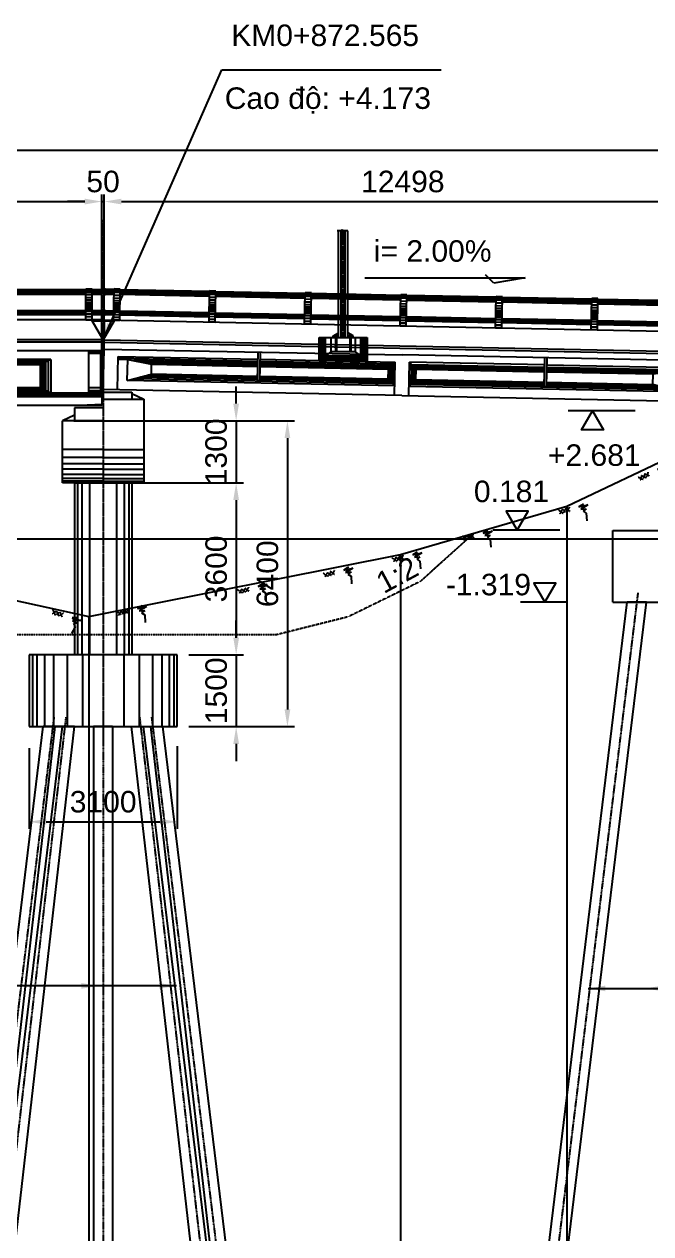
# Model space of a CAD drawing. Header units: millimetres. Extents: x 226202 to 432323, y 191488 to 280899.
# Drawn here: x 316564 to 329680, y 250844 to 276159 of the extents above; entities that cross this region are included whole.
import ezdxf
from ezdxf.enums import TextEntityAlignment as Align

# ---------------------------------------------------------------- set-up
doc = ezdxf.new("R2010")
doc.units = ezdxf.units.MM
doc.header["$LTSCALE"] = 10
doc.header["$MEASUREMENT"] = 0
for name, pattern in [('CENTER', [2, 1.25, -0.25, 0.25, -0.25]), ('DASHED', [0.75, 0.5, -0.25]), ('DASHED2', [0.375, 0.25, -0.125]), ('HIDDEN', [0.375, 0.25, -0.125])]:
    doc.linetypes.add(name, pattern=pattern)
for name, color, linetype in [('Bridge', 3, 'Continuous'), ('c', 7, 'Continuous'), ('CENTER', 8, 'CENTER'), ('DD', 7, 'Continuous'), ('dim', 1, 'Continuous'), ('Layer4', 4, 'Continuous'), ('Lien', 3, 'Continuous'), ('LINEDONGTD', 8, 'Continuous'), ('Manh', 8, 'Continuous'), ('Mo', 8, 'Continuous'), ('p1', 8, 'Continuous'), ('PLINETDTN', 3, 'Continuous'), ('t', 1, 'CENTER'), ('TEXT', 3, 'Continuous'), ('Truc', 8, 'CENTER'), ('Tunhien', 7, 'Continuous'), ('Tunon', 7, 'Continuous'), ('v', 2, 'DASHED2')]:
    doc.layers.add(name, color=color, linetype=linetype)
doc.styles.add('ARIAL', font='VNARIAL.TTF')
doc.styles.add('ARIALH', font='VHARIAL.TTF')
doc.styles.add('Dim', font='arial.ttf')
doc.styles.get("Standard").update_dxf_attribs({"font": 'arial.ttf'})
doc.dimstyles.new('1-300', dxfattribs={"dimscale": 300, "dimtxt": 1.5, "dimasz": 1.2, "dimexe": 0.5, "dimexo": 0.8, "dimtad": 1, "dimdec": 0, "dimtxsty": 'Dim', "dimcen": 1.5, "dimclrd": 1, "dimclre": 8, "dimclrt": 3, "dimadec": 0, "dimazin": 0, "dimtfac": 1, "dimtdec": 0, "dimtix": 1, "dimtmove": 2, "dimatfit": 3, "dimfxl": 1, "dimarcsym": 0})

# ---------------------------------------------------------------- blocks, each defined once
blk = doc.blocks.new('tracdoc')
at = {"layer": 'LINEDONGTD'}
for p, q in [((95546, 96516), (95546, 52723)), ((92066, 95502), (92066, 52723)), ((85546, 94202), (85546, 52723))]:
    blk.add_line(p, q, dxfattribs=at)
at = {"layer": 'PLINETDTN', "color": 2}
for p, q in [((95546, 96516), (97999, 97679)), ((92066, 95502), (95546, 96516)), ((78796, 95702), (85546, 94202)), ((85546, 94202), (92066, 95502))]:
    blk.add_line(p, q, dxfattribs=at)
blk = doc.blocks.new('trut')
at = {"color": 8}
for p, q in [((364729, 268431), (364479, 268311)), ((365929, 267978), (366179, 267858)), ((365329, 267091), (364479, 267091)), ((365329, 267091), (366179, 267091)), ((365329, 266959), (364479, 266959)), ((365329, 266844), (364479, 266844)), ((365329, 266959), (366179, 266959)), ((365329, 266844), (366179, 266844)), ((365329, 266738), (364479, 266738)), ((365329, 266652), (364479, 266652)), ((365329, 266592), (364479, 266592)), ((365329, 266738), (366179, 266738)), ((365329, 266652), (366179, 266652)), ((365329, 266592), (366179, 266592)), ((364793, 266558), (364793, 262958)), ((364886, 266558), (364886, 262958)), ((365045, 266558), (365045, 262958)), ((365614, 266558), (365614, 262958)), ((365773, 266558), (365773, 262958)), ((365866, 266558), (365866, 262958)), ((363850, 262958), (363850, 261458)), ((363943, 262958), (363943, 261458)), ((364102, 262958), (364102, 261458)), ((364293, 262958), (364293, 261458)), ((364577, 262958), (364577, 261458)), ((364896, 262958), (364896, 261458)), ((365763, 262958), (365763, 261458)), ((366082, 262958), (366082, 261458)), ((366365, 262958), (366365, 261458)), ((366557, 262958), (366557, 261458)), ((366716, 262958), (366716, 261458)), ((366809, 262958), (366809, 261458))]:
    blk.add_line(p, q, dxfattribs=at)
at = {"color": 7}
for p, q in [((364729, 268461), (364729, 268311)), ((365329, 268461), (364729, 268461)), ((365329, 268129), (365929, 268129)), ((365929, 268129), (365929, 267858))]:
    blk.add_line(p, q, dxfattribs=at)
at = {"color": 3}
for p, q in [((365329, 268311), (364479, 268311)), ((364479, 268311), (364479, 266558)), ((365329, 267858), (366179, 267858)), ((366179, 266558), (366179, 267858)), ((365329, 267258), (364479, 267258)), ((365329, 267258), (366179, 267258)), ((365329, 266558), (364479, 266558)), ((364729, 266558), (364729, 262958)), ((365329, 266558), (366179, 266558)), ((365929, 266558), (365929, 262958)), ((363779, 262958), (366879, 262958)), ((363779, 261458), (363779, 262958)), ((366879, 262958), (366879, 261458)), ((366879, 261458), (363779, 261458))]:
    blk.add_line(p, q, dxfattribs=at)
at = {"color": 2}
for p, q in [((359817, 226564), (364077, 261458)), ((360213, 226507), (364481, 261458)), ((360331, 226564), (364327, 261458)), ((360727, 226507), (364731, 261458)), ((365129, 261458), (365129, 226539)), ((365529, 261458), (365529, 226539)), ((369931, 226507), (365927, 261458)), ((370446, 226507), (366177, 261458)), ((370327, 226564), (366331, 261458)), ((370842, 226564), (366581, 261458))]:
    blk.add_line(p, q, dxfattribs=at)
at = {"color": 8, "linetype": 'HIDDEN', "ltscale": 5}
for p, q in [((364481, 261458), (364077, 261458)), ((364731, 261458), (364327, 261458)), ((365129, 261458), (365529, 261458)), ((365927, 261458), (366331, 261458)), ((366177, 261458), (366581, 261458))]:
    blk.add_line(p, q, dxfattribs=at)
at = {"layer": 'CENTER'}
blk.add_line((365329, 272065), (365329, 261144), dxfattribs=at)
at = {"layer": 'Truc', "color": 1, "linetype": 'CENTER', "ltscale": 0.2}
for p, q in [((359972, 226239), (364308, 261658)), ((360487, 226239), (364558, 261658)), ((365329, 261658), (365329, 226239)), ((370172, 226239), (366101, 261658)), ((370687, 226239), (366351, 261658))]:
    blk.add_line(p, q, dxfattribs=at)
blk = doc.blocks.new('mo1')
at = {"color": 2}
for p, q in [((280950, 230579), (276681, 265660)), ((281346, 230636), (277085, 265660))]:
    blk.add_line(p, q, dxfattribs=at)
at = {"color": 8, "linetype": 'HIDDEN', "ltscale": 5}
blk.add_line((276681, 265660), (277085, 265660), dxfattribs=at)
at = {"layer": 'Lien'}
for p, q in [((277383, 267160), (276383, 267160)), ((277383, 265660), (277383, 267160)), ((277383, 265660), (273183, 265660))]:
    blk.add_line(p, q, dxfattribs=at)
at = {"layer": 'Truc', "color": 1, "linetype": 'CENTER', "ltscale": 0.2}
blk.add_line((281190, 230311), (276855, 265860), dxfattribs=at)
blk = doc.blocks.new('zd')
at = {"layer": 'Lien', "color": 3, "linetype": 'Continuous'}
for p, q in [((-3269, 1513), (-3275, 1513)), ((-3275, 1393), (-3275, 1513)), ((-3269, 1393), (-3275, 1393)), ((-3269, 1393), (-3269, 1513)), ((9219, 1393), (9219, 1513)), ((9219, 1513), (9225, 1513)), ((9219, 1393), (9225, 1393)), ((9225, 1393), (9225, 1513)), ((-3269, 1068), (-3275, 1068)), ((-3275, 968), (-3275, 1068)), ((-3269, 968), (-3269, 1068)), ((9219, 1068), (9225, 1068)), ((9219, 968), (9219, 1068)), ((9225, 968), (9225, 1068)), ((-3269, 968), (-3275, 968)), ((9219, 968), (9225, 968))]:
    blk.add_line(p, q, dxfattribs=at)
at = {"layer": 'Lien', "linetype": 'Continuous'}
for p, q in [((-3275, 1402), (-3275, 1504)), ((9225, 1402), (9225, 1504)), ((-3275, 977), (-3275, 1059)), ((9225, 977), (9225, 1059)), ((0, -342), (-50, -342)), ((5950, -342), (6000, -342))]:
    blk.add_line(p, q, dxfattribs=at)
at = {"layer": 'Lien', "color": 8, "linetype": 'Continuous'}
for p, q in [((-3090, 1504), (-3275, 1504)), ((-3090, 1500), (-3275, 1500)), ((-3090, 1489), (-3275, 1489)), ((-3090, 1472), (-3275, 1472)), ((-3090, 1453), (-3275, 1453)), ((-3090, 1434), (-3275, 1434)), ((-3090, 1417), (-3275, 1417)), ((-3090, 1406), (-3275, 1406)), ((-3090, 1402), (-3275, 1402)), ((-3090, 868), (-3090, 1518)), ((-2960, 1518), (-3090, 1518)), ((-3090, 1388), (-3090, 1518)), ((-2960, 1509), (-3090, 1509)), ((-2960, 1496), (-3090, 1496)), ((-2960, 1481), (-3090, 1481)), ((-2960, 1464), (-3090, 1464)), ((-2960, 1450), (-3090, 1450)), ((-3090, 1450), (-2960, 1450)), ((-3090, 1389), (-2960, 1389)), ((-3090, 1331), (-2960, 1331)), ((-3090, 1278), (-2960, 1278)), ((-2960, 868), (-2960, 1518)), ((-2960, 1388), (-2960, 1518)), ((-1090, 1504), (-2960, 1504)), ((-1090, 1500), (-2960, 1500)), ((-1090, 1489), (-2960, 1489)), ((-1090, 1472), (-2960, 1472)), ((-1090, 1453), (-2960, 1453)), ((-1090, 1434), (-2960, 1434)), ((-1090, 1417), (-2960, 1417)), ((-1090, 1406), (-2960, 1406)), ((-1090, 1402), (-2960, 1402)), ((-1090, 1388), (-1090, 1518)), ((-960, 1518), (-1090, 1518)), ((-1090, 868), (-1090, 1518)), ((-960, 1509), (-1090, 1509)), ((-960, 1496), (-1090, 1496)), ((-960, 1481), (-1090, 1481)), ((-960, 1464), (-1090, 1464)), ((-1090, 1450), (-960, 1450)), ((-960, 1450), (-1090, 1450)), ((-1090, 1389), (-960, 1389)), ((-1090, 1331), (-960, 1331)), ((-1090, 1278), (-960, 1278)), ((-960, 1388), (-960, 1518)), ((-960, 868), (-960, 1518)), ((910, 1504), (-960, 1504)), ((910, 1500), (-960, 1500)), ((910, 1489), (-960, 1489)), ((910, 1472), (-960, 1472)), ((910, 1453), (-960, 1453)), ((910, 1434), (-960, 1434)), ((910, 1417), (-960, 1417)), ((910, 1406), (-960, 1406)), ((910, 1402), (-960, 1402)), ((910, 868), (910, 1518)), ((1040, 1518), (910, 1518)), ((910, 1388), (910, 1518)), ((1040, 1509), (910, 1509)), ((1040, 1496), (910, 1496)), ((1040, 1481), (910, 1481)), ((1040, 1464), (910, 1464)), ((1040, 1450), (910, 1450)), ((910, 1450), (1040, 1450)), ((910, 1389), (1040, 1389)), ((910, 1331), (1040, 1331)), ((910, 1278), (1040, 1278)), ((1040, 868), (1040, 1518)), ((1040, 1388), (1040, 1518)), ((2910, 1504), (1040, 1504)), ((2910, 1500), (1040, 1500)), ((2910, 1489), (1040, 1489)), ((2910, 1472), (1040, 1472)), ((2910, 1453), (1040, 1453)), ((2910, 1434), (1040, 1434)), ((2910, 1417), (1040, 1417)), ((2910, 1406), (1040, 1406)), ((2910, 1402), (1040, 1402)), ((2910, 1388), (2910, 1518)), ((3040, 1518), (2910, 1518)), ((2910, 868), (2910, 1518)), ((3040, 1509), (2910, 1509)), ((3040, 1496), (2910, 1496)), ((3040, 1481), (2910, 1481)), ((3040, 1464), (2910, 1464)), ((2910, 1450), (3040, 1450)), ((3040, 1450), (2910, 1450)), ((2910, 1389), (3040, 1389)), ((2910, 1331), (3040, 1331)), ((2910, 1278), (3040, 1278)), ((3040, 1388), (3040, 1518)), ((3040, 868), (3040, 1518)), ((4910, 1504), (3040, 1504)), ((4910, 1500), (3040, 1500)), ((4910, 1489), (3040, 1489)), ((4910, 1472), (3040, 1472)), ((4910, 1453), (3040, 1453)), ((4910, 1434), (3040, 1434)), ((4910, 1417), (3040, 1417)), ((4910, 1406), (3040, 1406)), ((4910, 1402), (3040, 1402)), ((4910, 1388), (4910, 1518)), ((5040, 1518), (4910, 1518)), ((4910, 868), (4910, 1518)), ((5040, 1509), (4910, 1509)), ((5040, 1496), (4910, 1496)), ((5040, 1481), (4910, 1481)), ((5040, 1464), (4910, 1464)), ((4910, 1450), (5040, 1450)), ((5040, 1450), (4910, 1450)), ((4910, 1389), (5040, 1389)), ((4910, 1331), (5040, 1331)), ((4910, 1278), (5040, 1278)), ((5040, 1388), (5040, 1518)), ((5040, 868), (5040, 1518)), ((6910, 1504), (5040, 1504)), ((6910, 1500), (5040, 1500)), ((6910, 1489), (5040, 1489)), ((6910, 1472), (5040, 1472)), ((6910, 1453), (5040, 1453)), ((6910, 1434), (5040, 1434)), ((6910, 1417), (5040, 1417)), ((6910, 1406), (5040, 1406)), ((6910, 1402), (5040, 1402)), ((6910, 1388), (6910, 1518)), ((7040, 1518), (6910, 1518)), ((6910, 868), (6910, 1518)), ((7040, 1509), (6910, 1509)), ((7040, 1496), (6910, 1496)), ((7040, 1481), (6910, 1481)), ((7040, 1464), (6910, 1464)), ((6910, 1450), (7040, 1450)), ((7040, 1450), (6910, 1450)), ((6910, 1389), (7040, 1389)), ((6910, 1331), (7040, 1331)), ((6910, 1278), (7040, 1278)), ((7040, 1388), (7040, 1518)), ((7040, 868), (7040, 1518)), ((8910, 1504), (7040, 1504)), ((8910, 1500), (7040, 1500)), ((8910, 1489), (7040, 1489)), ((8910, 1472), (7040, 1472)), ((8910, 1453), (7040, 1453)), ((8910, 1434), (7040, 1434)), ((8910, 1417), (7040, 1417)), ((8910, 1406), (7040, 1406)), ((8910, 1402), (7040, 1402)), ((8910, 868), (8910, 1518)), ((8910, 1518), (9040, 1518)), ((8910, 1388), (8910, 1518)), ((8910, 1509), (9040, 1509)), ((8910, 1496), (9040, 1496)), ((8910, 1481), (9040, 1481)), ((8910, 1464), (9040, 1464)), ((8910, 1450), (9040, 1450)), ((9040, 1450), (8910, 1450)), ((9040, 1389), (8910, 1389)), ((9040, 1331), (8910, 1331)), ((9040, 1278), (8910, 1278)), ((8975, 1509), (9040, 1509)), ((8975, 1496), (9040, 1496)), ((8975, 1481), (9040, 1481)), ((8975, 1464), (9040, 1464)), ((9040, 868), (9040, 1518)), ((9040, 1504), (9225, 1504)), ((9040, 1500), (9225, 1500)), ((9040, 1489), (9225, 1489)), ((9040, 1472), (9225, 1472)), ((9040, 1453), (9225, 1453)), ((9040, 1434), (9225, 1434)), ((9040, 1417), (9225, 1417)), ((9040, 1406), (9225, 1406)), ((9040, 1402), (9225, 1402)), ((-3275, 1059), (-3090, 1059)), ((-3090, 1056), (-3275, 1056)), ((-3090, 1047), (-3275, 1047)), ((-3090, 1034), (-3275, 1034)), ((-3090, 1018), (-3275, 1018)), ((-3090, 1232), (-2960, 1232)), ((-3090, 1196), (-2960, 1196)), ((-3090, 1172), (-2960, 1172)), ((-3090, 1146), (-2960, 1146)), ((-3090, 1121), (-2960, 1121)), ((-3090, 1085), (-2960, 1085)), ((-3090, 1040), (-2960, 1040)), ((-2960, 1059), (-1090, 1059)), ((-1090, 1056), (-2960, 1056)), ((-1090, 1047), (-2960, 1047)), ((-1090, 1034), (-2960, 1034)), ((-1090, 1018), (-2960, 1018)), ((-1090, 1232), (-960, 1232)), ((-1090, 1196), (-960, 1196)), ((-1090, 1172), (-960, 1172)), ((-1090, 1146), (-960, 1146)), ((-1090, 1121), (-960, 1121)), ((-1090, 1085), (-960, 1085)), ((-1090, 1040), (-960, 1040)), ((-960, 1059), (910, 1059)), ((910, 1056), (-960, 1056)), ((910, 1047), (-960, 1047)), ((910, 1034), (-960, 1034)), ((910, 1018), (-960, 1018)), ((910, 1232), (1040, 1232)), ((910, 1196), (1040, 1196)), ((910, 1172), (1040, 1172)), ((910, 1146), (1040, 1146)), ((910, 1121), (1040, 1121)), ((910, 1085), (1040, 1085)), ((910, 1040), (1040, 1040)), ((1040, 1059), (2910, 1059)), ((2910, 1056), (1040, 1056)), ((2910, 1047), (1040, 1047)), ((2910, 1034), (1040, 1034)), ((2910, 1018), (1040, 1018)), ((2910, 1232), (3040, 1232)), ((2910, 1196), (3040, 1196)), ((2910, 1172), (3040, 1172)), ((2910, 1146), (3040, 1146)), ((2910, 1121), (3040, 1121)), ((2910, 1085), (3040, 1085)), ((2910, 1040), (3040, 1040)), ((3040, 1059), (4910, 1059)), ((4910, 1056), (3040, 1056)), ((4910, 1047), (3040, 1047)), ((4910, 1034), (3040, 1034)), ((4910, 1018), (3040, 1018)), ((4910, 1232), (5040, 1232)), ((4910, 1196), (5040, 1196)), ((4910, 1172), (5040, 1172)), ((4910, 1146), (5040, 1146)), ((4910, 1121), (5040, 1121)), ((4910, 1085), (5040, 1085)), ((4910, 1040), (5040, 1040)), ((5040, 1059), (6910, 1059)), ((6910, 1056), (5040, 1056)), ((6910, 1047), (5040, 1047)), ((6910, 1034), (5040, 1034)), ((6910, 1018), (5040, 1018)), ((6910, 1232), (7040, 1232)), ((6910, 1196), (7040, 1196)), ((6910, 1172), (7040, 1172)), ((6910, 1146), (7040, 1146)), ((6910, 1121), (7040, 1121)), ((6910, 1085), (7040, 1085)), ((6910, 1040), (7040, 1040)), ((7040, 1059), (8910, 1059)), ((8910, 1056), (7040, 1056)), ((8910, 1047), (7040, 1047)), ((8910, 1034), (7040, 1034)), ((8910, 1018), (7040, 1018)), ((9040, 1232), (8910, 1232)), ((9040, 1196), (8910, 1196)), ((9040, 1172), (8910, 1172)), ((9040, 1146), (8910, 1146)), ((9040, 1121), (8910, 1121)), ((9040, 1085), (8910, 1085)), ((9040, 1040), (8910, 1040)), ((9225, 1059), (9040, 1059)), ((9040, 1056), (9225, 1056)), ((9040, 1047), (9225, 1047)), ((9040, 1034), (9225, 1034)), ((9040, 1018), (9225, 1018)), ((-3090, 1002), (-3275, 1002)), ((-3090, 989), (-3275, 989)), ((-3090, 980), (-3275, 980)), ((-3275, 977), (-3090, 977)), ((-3090, 987), (-2960, 987)), ((-3090, 929), (-2960, 929)), ((-3090, 868), (-2960, 868)), ((-2960, 868), (-3090, 868)), ((-1090, 1002), (-2960, 1002)), ((-1090, 989), (-2960, 989)), ((-1090, 980), (-2960, 980)), ((-2960, 977), (-1090, 977)), ((-1090, 987), (-960, 987)), ((-1090, 929), (-960, 929)), ((-960, 868), (-1090, 868)), ((-1090, 868), (-960, 868)), ((910, 1002), (-960, 1002)), ((910, 989), (-960, 989)), ((910, 980), (-960, 980)), ((-960, 977), (910, 977)), ((910, 987), (1040, 987)), ((910, 929), (1040, 929)), ((910, 868), (1040, 868)), ((1040, 868), (910, 868)), ((2910, 1002), (1040, 1002)), ((2910, 989), (1040, 989)), ((2910, 980), (1040, 980)), ((1040, 977), (2910, 977)), ((2910, 987), (3040, 987)), ((2910, 929), (3040, 929)), ((2910, 868), (3040, 868)), ((3040, 868), (2910, 868)), ((4910, 1002), (3040, 1002)), ((4910, 989), (3040, 989)), ((4910, 980), (3040, 980)), ((3040, 977), (4910, 977)), ((4910, 987), (5040, 987)), ((4910, 929), (5040, 929)), ((5040, 868), (4910, 868)), ((4910, 868), (5040, 868)), ((6910, 1002), (5040, 1002)), ((6910, 989), (5040, 989)), ((6910, 980), (5040, 980)), ((5040, 977), (6910, 977)), ((6910, 987), (7040, 987)), ((6910, 929), (7040, 929)), ((7040, 868), (6910, 868)), ((6910, 868), (7040, 868)), ((8910, 1002), (7040, 1002)), ((8910, 989), (7040, 989)), ((8910, 980), (7040, 980)), ((7040, 977), (8910, 977)), ((9040, 987), (8910, 987)), ((9040, 929), (8910, 929)), ((9040, 868), (8910, 868)), ((8910, 868), (9040, 868)), ((9040, 1002), (9225, 1002)), ((9040, 989), (9225, 989)), ((9040, 980), (9225, 980)), ((9225, 977), (9040, 977))]:
    blk.add_line(p, q, dxfattribs=at)
at = {"layer": 'Lien'}
for p, q in [((-3275, 868), (9225, 868)), ((-3275, 258), (-3275, 868)), ((9225, 868), (9225, 258))]:
    blk.add_line(p, q, dxfattribs=at)
at = {"layer": 'Lien', "color": 1, "linetype": 'Continuous'}
for p, q in [((-50, -342), (-50, 258)), ((0, -342), (0, 258)), ((5950, -342), (5950, 258)), ((6000, -342), (6000, 258))]:
    blk.add_line(p, q, dxfattribs=at)
at = {"layer": 'Manh', "color": 3}
for p, q in [((-3275, 258), (2975, 258)), ((-3275, -592), (-3275, 258)), ((9225, 258), (2975, 258)), ((9225, -592), (9225, 258)), ((-2975, 108), (-50, 108)), ((-2975, -592), (-2975, 108)), ((-2975, 48), (-2775, 48)), ((-2775, -392), (-2775, 48)), ((-2775, 48), (-2275, -42)), ((0, 108), (2825, 108)), ((2685, -42), (2825, 108)), ((2825, -592), (2825, 108)), ((5950, 108), (3125, 108)), ((3125, -592), (3125, 108)), ((3265, -42), (3125, 108)), ((8925, 108), (6000, 108)), ((8725, 48), (8225, -42)), ((8725, -392), (8725, 48)), ((8925, 48), (8725, 48)), ((8925, -592), (8925, 108)), ((-2775, -392), (-2275, -252)), ((-2275, -252), (-2275, -42)), ((-2275, -42), (-50, -42)), ((-50, -252), (-2275, -252)), ((0, -42), (2685, -42)), ((2685, -252), (0, -252)), ((2685, -252), (2685, -42)), ((2685, -252), (2825, -392)), ((3265, -252), (3125, -392)), ((5950, -42), (3265, -42)), ((3265, -252), (3265, -42)), ((3265, -252), (5950, -252)), ((8225, -42), (6000, -42)), ((6000, -252), (8225, -252)), ((8225, -252), (8225, -42)), ((8725, -392), (8225, -252)), ((2825, -392), (-2775, -392)), ((3125, -392), (8725, -392)), ((2975, -592), (-3275, -592)), ((2975, -592), (9225, -592))]:
    blk.add_line(p, q, dxfattribs=at)
at = {"layer": 'Manh', "color": 8}
for p, q in [((-50, 64), (-2975, 64)), ((-50, 29), (-2667, 29)), ((-50, 0), (-2509, 0)), ((2784, 64), (0, 64)), ((2751, 29), (0, 29)), ((2724, 0), (0, 0)), ((2724, -291), (2724, 0)), ((2751, -318), (2751, 29)), ((2784, -351), (2784, 64)), ((3166, -351), (3166, 64)), ((3166, -351), (3166, 64)), ((3166, 64), (5950, 64)), ((3199, -318), (3199, 29)), ((3199, -318), (3199, 29)), ((3199, 29), (5950, 29)), ((3226, 0), (5950, 0)), ((6000, 64), (8925, 64)), ((6000, 29), (8617, 29)), ((6000, 0), (8459, 0)), ((-50, -22), (-2385, -22)), ((2704, -22), (0, -22)), ((2704, -271), (2704, -22)), ((3226, -291), (3226, 0)), ((3226, -291), (3226, 0)), ((3246, -271), (3246, -22)), ((3246, -271), (3246, -22)), ((3246, -22), (5950, -22)), ((6000, -22), (8335, -22)), ((2784, -351), (-2627, -351)), ((-50, -318), (-2510, -318)), ((-50, -291), (-2415, -291)), ((-50, -271), (-2341, -271)), ((2724, -291), (-11, -291)), ((2704, -271), (0, -271)), ((2751, -318), (0, -318)), ((3166, -351), (8577, -351)), ((3199, -318), (5950, -318)), ((3226, -291), (5950, -291)), ((3246, -271), (5950, -271)), ((6000, -271), (8291, -271)), ((6000, -291), (8365, -291)), ((6000, -318), (8460, -318))]:
    blk.add_line(p, q, dxfattribs=at)
blk = doc.blocks.new('*D139')
at = {"color": 8, "lineweight": -2, "transparency": 16777216}
for p, q in [((293650, 269793), (293650, 272597)), ((318190, 269816), (318190, 272597))]:
    blk.add_line(p, q, dxfattribs=at)
at = {"color": 1, "lineweight": -2, "transparency": 16777216}
blk.add_line((294010, 272447), (317830, 272447), dxfattribs=at)
at = {"color": 1, "transparency": 16777216}
for points in [[(294010, 272507), (294010, 272387), (293650, 272447)], [(317830, 272507), (317830, 272387), (318190, 272447)]]:
    blk.add_solid(points, dxfattribs=at)
at = {"layer": 'Defpoints', "color": 0, "transparency": 16777216}
for p in [(318190, 272447), (293650, 269553), (318190, 269576)]:
    blk.add_point(p, dxfattribs=at)
at = {"color": 3, "transparency": 16777216, "insert": (305920, 272864), "char_height": 450, "attachment_point": 5, "style": 'Dim'}
blk.add_mtext('24540', dxfattribs=at)
blk = doc.blocks.new('*D140')
at = {"color": 1, "lineweight": -2, "transparency": 16777216}
for p, q in [((317830, 272447), (317470, 272447)), ((318190, 272447), (318240, 272447)), ((318600, 272447), (318960, 272447))]:
    blk.add_line(p, q, dxfattribs=at)
at = {"color": 8, "lineweight": -2, "transparency": 16777216}
for p, q in [((318190, 269816), (318190, 272597)), ((318240, 269793), (318240, 272597))]:
    blk.add_line(p, q, dxfattribs=at)
at = {"color": 1, "transparency": 16777216}
for points in [[(317830, 272507), (317830, 272387), (318190, 272447)], [(318600, 272507), (318600, 272387), (318240, 272447)]]:
    blk.add_solid(points, dxfattribs=at)
at = {"layer": 'Defpoints', "color": 0, "transparency": 16777216}
for p in [(318240, 272447), (318190, 269576), (318240, 269553)]:
    blk.add_point(p, dxfattribs=at)
at = {"color": 3, "transparency": 16777216, "insert": (318215, 272864), "char_height": 450, "attachment_point": 5, "style": 'Dim'}
blk.add_mtext('50', dxfattribs=at)
blk = doc.blocks.new('*D141')
at = {"color": 8, "lineweight": -2, "transparency": 16777216}
for p, q in [((318240, 269793), (318240, 272597)), ((330737, 269543), (330737, 272597))]:
    blk.add_line(p, q, dxfattribs=at)
at = {"color": 1, "lineweight": -2, "transparency": 16777216}
blk.add_line((318600, 272447), (330377, 272447), dxfattribs=at)
at = {"color": 1, "transparency": 16777216}
for points in [[(318600, 272507), (318600, 272387), (318240, 272447)], [(330377, 272507), (330377, 272387), (330737, 272447)]]:
    blk.add_solid(points, dxfattribs=at)
at = {"layer": 'Defpoints', "color": 0, "transparency": 16777216}
for p in [(330737, 272447), (318240, 269553), (330737, 269303)]:
    blk.add_point(p, dxfattribs=at)
at = {"color": 3, "transparency": 16777216, "insert": (324489, 272864), "char_height": 450, "attachment_point": 5, "style": 'Dim'}
blk.add_mtext('12498', dxfattribs=at)
blk = doc.blocks.new('*D144')
at = {"color": 8, "lineweight": -2, "transparency": 16777216}
for p, q in [((275782, 270956), (275782, 273664)), ((336057, 270956), (336057, 273664))]:
    blk.add_line(p, q, dxfattribs=at)
at = {"color": 1, "lineweight": -2, "transparency": 16777216}
blk.add_line((335697, 273514), (276142, 273514), dxfattribs=at)
at = {"color": 1, "transparency": 16777216}
for points in [[(276142, 273574), (276142, 273454), (275782, 273514)], [(335697, 273574), (335697, 273454), (336057, 273514)]]:
    blk.add_solid(points, dxfattribs=at)
at = {"layer": 'Defpoints', "color": 0, "transparency": 16777216}
for p in [(275782, 273514), (275782, 270716), (336057, 270716)]:
    blk.add_point(p, dxfattribs=at)
at = {"color": 3, "transparency": 16777216, "insert": (305920, 273931), "char_height": 450, "attachment_point": 5, "style": 'Dim'}
blk.add_mtext('60275', dxfattribs=at)
blk = doc.blocks.new('e')
at = {"layer": 'TEXT', "color": 9}
blk.add_lwpolyline([(0, 0), (383, 664), (-383, 664)], close=True, dxfattribs=at)
blk = doc.blocks.new('*D152')
at = {"layer": 'Bridge', "color": 8, "lineweight": -2, "transparency": 16777216}
for p, q in [((320005, 267858), (322224, 267858)), ((320247, 261458), (322224, 261458))]:
    blk.add_line(p, q, dxfattribs=at)
at = {"layer": 'Bridge', "color": 1, "lineweight": -2, "transparency": 16777216}
blk.add_line((322074, 267498), (322074, 261818), dxfattribs=at)
at = {"layer": 'Bridge', "color": 1, "transparency": 16777216}
for points in [[(322014, 267498), (322134, 267498), (322074, 267858)], [(322014, 261818), (322134, 261818), (322074, 261458)]]:
    blk.add_solid(points, dxfattribs=at)
at = {"layer": 'Defpoints', "color": 0, "transparency": 16777216}
for p in [(319765, 267858), (320007, 261458), (322074, 261458)]:
    blk.add_point(p, dxfattribs=at)
at = {"layer": 'Bridge', "color": 3, "transparency": 16777216, "insert": (321657, 264658), "char_height": 450, "attachment_point": 5, "rotation": 90, "style": 'Dim'}
blk.add_mtext('6400', dxfattribs=at)
blk = doc.blocks.new('*D151')
at = {"layer": 'Bridge', "color": 1, "lineweight": -2, "transparency": 16777216}
for p, q in [((321001, 263318), (321001, 263678)), ((321001, 262958), (321001, 261458)), ((321001, 261098), (321001, 260738))]:
    blk.add_line(p, q, dxfattribs=at)
at = {"layer": 'Bridge', "color": 8, "lineweight": -2, "transparency": 16777216}
for p, q in [((320007, 262958), (321151, 262958)), ((320007, 261458), (321151, 261458))]:
    blk.add_line(p, q, dxfattribs=at)
at = {"layer": 'Bridge', "color": 1, "transparency": 16777216}
for points in [[(320941, 263318), (321061, 263318), (321001, 262958)], [(320941, 261098), (321061, 261098), (321001, 261458)]]:
    blk.add_solid(points, dxfattribs=at)
at = {"layer": 'Defpoints', "color": 0, "transparency": 16777216}
for p in [(319767, 262958), (319767, 261458), (321001, 261458)]:
    blk.add_point(p, dxfattribs=at)
at = {"layer": 'Bridge', "color": 3, "transparency": 16777216, "insert": (320584, 262208), "char_height": 450, "attachment_point": 5, "rotation": 90, "style": 'Dim'}
blk.add_mtext('1500', dxfattribs=at)
blk = doc.blocks.new('*D150')
at = {"layer": 'Bridge', "color": 8, "lineweight": -2, "transparency": 16777216}
for p, q in [((317605, 266558), (321151, 266558)), ((320007, 262958), (321151, 262958))]:
    blk.add_line(p, q, dxfattribs=at)
at = {"layer": 'Bridge', "color": 1, "lineweight": -2, "transparency": 16777216}
blk.add_line((321001, 266198), (321001, 263318), dxfattribs=at)
at = {"layer": 'Bridge', "color": 1, "transparency": 16777216}
for points in [[(320941, 266198), (321061, 266198), (321001, 266558)], [(320941, 263318), (321061, 263318), (321001, 262958)]]:
    blk.add_solid(points, dxfattribs=at)
at = {"layer": 'Defpoints', "color": 0, "transparency": 16777216}
for p in [(317365, 266558), (319767, 262958), (321001, 262958)]:
    blk.add_point(p, dxfattribs=at)
at = {"layer": 'Bridge', "color": 3, "transparency": 16777216, "insert": (320584, 264758), "char_height": 450, "attachment_point": 5, "rotation": 90, "style": 'Dim'}
blk.add_mtext('3600', dxfattribs=at)
blk = doc.blocks.new('*D149')
at = {"layer": 'Bridge', "color": 1, "lineweight": -2, "transparency": 16777216}
for p, q in [((321000, 268218), (321000, 268578)), ((321000, 267858), (321000, 266558)), ((321000, 266198), (321000, 265838))]:
    blk.add_line(p, q, dxfattribs=at)
at = {"layer": 'Bridge', "color": 8, "lineweight": -2, "transparency": 16777216}
for p, q in [((317605, 267858), (321150, 267858)), ((317605, 266558), (321150, 266558))]:
    blk.add_line(p, q, dxfattribs=at)
at = {"layer": 'Bridge', "color": 1, "transparency": 16777216}
for points in [[(320940, 268218), (321060, 268218), (321000, 267858)], [(320940, 266198), (321060, 266198), (321000, 266558)]]:
    blk.add_solid(points, dxfattribs=at)
at = {"layer": 'Defpoints', "color": 0, "transparency": 16777216}
for p in [(317365, 267858), (317365, 266558), (321000, 266558)]:
    blk.add_point(p, dxfattribs=at)
at = {"layer": 'Bridge', "color": 3, "transparency": 16777216, "insert": (320582, 267208), "char_height": 450, "attachment_point": 5, "rotation": 90, "style": 'Dim'}
blk.add_mtext('1300', dxfattribs=at)
blk = doc.blocks.new('mm')
at = {"layer": 'Tunhien', "color": 8, "linetype": 'DASHED'}
for p, q in [((-878, -23), (-679, -260)), ((-664, -49), (-840, -246)), ((-664, -49), (-501, -243)), ((-477, -44), (-652, -241)), ((-477, -44), (-314, -238)), ((-289, -39), (-465, -236))]:
    blk.add_line(p, q, dxfattribs=at)
at = {"layer": 'Tunhien', "color": 8, "linetype": 'Continuous'}
for p, q in [((480, -52), (213, -135)), ((213, -135), (695, -144)), ((695, -144), (269, -276)), ((269, -276), (557, -320)), ((557, -320), (364, -403)), ((364, -403), (500, -540)), ((500, -540), (430, -938))]:
    blk.add_line(p, q, dxfattribs=at)
blk = doc.blocks.new('*D177')
at = {"layer": 'Defpoints', "color": 0, "transparency": 16777216}
for p in [(316667, 261250), (319767, 261291), (319767, 259467)]:
    blk.add_point(p, dxfattribs=at)
at = {"layer": 'Tunon', "color": 8, "lineweight": -2, "transparency": 16777216}
for p, q in [((316667, 261010), (316667, 259317)), ((319767, 261051), (319767, 259317))]:
    blk.add_line(p, q, dxfattribs=at)
at = {"layer": 'Tunon', "color": 1, "lineweight": -2, "transparency": 16777216}
blk.add_line((317027, 259467), (319407, 259467), dxfattribs=at)
at = {"layer": 'Tunon', "color": 1, "transparency": 16777216}
for points in [[(317027, 259527), (317027, 259407), (316667, 259467)], [(319407, 259527), (319407, 259407), (319767, 259467)]]:
    blk.add_solid(points, dxfattribs=at)
at = {"layer": 'Tunon', "color": 3, "transparency": 16777216, "insert": (318217, 259884), "char_height": 450, "attachment_point": 5, "style": 'Dim'}
blk.add_mtext('3100', dxfattribs=at)
blk = doc.blocks.new('sd')
at = {"layer": 'Lien', "linetype": 'Continuous'}
h = blk.add_hatch(dxfattribs=at)
h.set_pattern_fill('ANSI31', color=8, scale=80, style=0)
h.set_pattern_definition([(135, (117640.047, -40398.202), (7.0710678, 7.0710678), [])])
h.paths.add_polyline_path([(20430, -2467), (20430, -2451), (20730, -2451), (20730, -2467)])
at = {"layer": 'Lien', "color": 8, "linetype": 'Continuous'}
for p, q in [((18525, -40), (20395, -40)), ((18525, -44), (20395, -44)), ((18525, -55), (20395, -55)), ((18525, -71), (20395, -71)), ((18525, -91), (20395, -91)), ((18525, -110), (20395, -110)), ((18525, -127), (20395, -127)), ((18525, -138), (20395, -138)), ((18525, -141), (20395, -141)), ((20395, -156), (20395, -25)), ((20395, -25), (20525, -25)), ((20395, -676), (20395, -25)), ((20395, -34), (20525, -34)), ((20395, -47), (20525, -47)), ((20395, -63), (20525, -63)), ((20395, -80), (20525, -80)), ((20525, -94), (20395, -94)), ((20395, -94), (20525, -94)), ((20525, -155), (20395, -155)), ((20525, -213), (20395, -213)), ((20525, -156), (20525, -25)), ((20525, -676), (20525, -25)), ((20525, -40), (20730, -40)), ((20525, -44), (20730, -44)), ((20525, -55), (20730, -55)), ((20525, -71), (20730, -71)), ((20525, -91), (20730, -91)), ((20525, -110), (20730, -110)), ((20525, -127), (20730, -127)), ((20525, -138), (20730, -138)), ((20525, -141), (20730, -141)), ((20395, -485), (18525, -485)), ((18525, -488), (20395, -488)), ((18525, -497), (20395, -497)), ((20525, -266), (20395, -266)), ((20525, -311), (20395, -311)), ((20525, -347), (20395, -347)), ((20525, -372), (20395, -372)), ((20525, -397), (20395, -397)), ((20525, -422), (20395, -422)), ((20525, -458), (20395, -458)), ((20525, -504), (20395, -504)), ((20730, -485), (20525, -485)), ((20525, -488), (20730, -488)), ((20525, -497), (20730, -497)), ((18525, -510), (20395, -510)), ((18525, -526), (20395, -526)), ((18525, -541), (20395, -541)), ((18525, -555), (20395, -555)), ((18525, -563), (20395, -563)), ((20395, -567), (18525, -567)), ((20525, -557), (20395, -557)), ((20525, -615), (20395, -615)), ((20395, -676), (20525, -676)), ((20525, -676), (20395, -676)), ((20525, -510), (20730, -510)), ((20525, -526), (20730, -526)), ((20525, -541), (20730, -541)), ((20525, -555), (20730, -555)), ((20525, -563), (20730, -563)), ((20730, -567), (20525, -567)), ((19604, -1531), (16485, -1531)), ((19552, -1558), (16485, -1558)), ((19508, -1581), (16485, -1581)), ((19469, -1601), (16485, -1601)), ((19469, -1601), (19469, -2114)), ((19508, -1581), (19508, -2135)), ((19552, -1558), (19552, -2157)), ((19604, -1531), (19604, -2184)), ((19469, -2114), (16460, -2114)), ((19508, -2135), (16460, -2135)), ((19552, -2157), (16460, -2157)), ((19604, -2184), (16460, -2184)), ((19660, -2213), (16460, -2213)), ((20455, -2247), (16460, -2247)), ((20730, -2247), (20705, -2247))]:
    blk.add_line(p, q, dxfattribs=at)
at = {"layer": 'Lien', "color": 3, "linetype": 'Continuous'}
for p, q in [((20724, -151), (20724, -31)), ((20724, -31), (20730, -31)), ((20724, -151), (20730, -151)), ((20730, -151), (20730, -31)), ((20724, -476), (20730, -476)), ((20724, -576), (20724, -476)), ((20730, -576), (20730, -476)), ((20724, -576), (20730, -576))]:
    blk.add_line(p, q, dxfattribs=at)
at = {"layer": 'Lien', "linetype": 'Continuous'}
for p, q in [((20730, -676), (8460, -676)), ((20730, -1466), (20730, -676)), ((20730, -1144), (8460, -1144)), ((20730, -1324), (8460, -1324)), ((19660, -1502), (16485, -1502)), ((19660, -1502), (19440, -1616)), ((19660, -1502), (19660, -2213)), ((20730, -1324), (20730, -2467)), ((19440, -1616), (16485, -1616)), ((19440, -1616), (19440, -2099)), ((19440, -2099), (16460, -2099)), ((19660, -2213), (19440, -2099)), ((20455, -2213), (19660, -2213)), ((20730, -2213), (20705, -2213)), ((20730, -2289), (16460, -2289)), ((20730, -2467), (16460, -2467)), ((20430, -2451), (20580, -2451)), ((20430, -2467), (20430, -2451)), ((20730, -2451), (20580, -2451))]:
    blk.add_line(p, q, dxfattribs=at)
at = {"layer": 'Lien'}
for p, q in [((20455, -2289), (20455, -1324)), ((20705, -1382), (20455, -1382)), ((20705, -2289), (20705, -1324)), ((20705, -2099), (20455, -2099))]:
    blk.add_line(p, q, dxfattribs=at)
at = {"layer": 'Lien', "color": 8}
for p, q in [((20705, -1348), (20455, -1348)), ((20705, -1363), (20455, -1363)), ((20705, -1375), (20455, -1375)), ((20705, -2164), (20455, -2164)), ((20705, -2202), (20455, -2202)), ((20705, -2231), (20455, -2231)), ((20705, -2250), (20455, -2250)), ((20705, -2266), (20455, -2266)), ((20705, -2281), (20455, -2281))]:
    blk.add_line(p, q, dxfattribs=at)
at = {"layer": 'Lien', "linetype": 'Continuous'}
blk.add_lwpolyline([(20730, -2467), (20430, -2467), (20430, -2451), (20730, -2451)], close=True, dxfattribs=at)

msp = doc.modelspace()

# ---------------------------------------------------------------- linework, layer by layer
at = {"color": 8}
for p, q in [((323211.6, 271834.8), (323116.8, 271834.8)), ((323217.2, 271864.5), (323211.6, 271834.8)), ((323233.9, 271801.8), (323217.2, 271864.5)), ((323239.4, 271834.8), (323233.9, 271801.8)), ((323336, 271834.8), (323239.4, 271834.8))]:
    msp.add_line(p, q, dxfattribs=at)
at = {"color": 4}
for p, q in [((326396.8, 270737.9), (326220.3, 270916.5)), ((323691.7, 270853.8), (327052.7, 270853.8)), ((327052.7, 270853.8), (326396.8, 270737.9))]:
    msp.add_line(p, q, dxfattribs=at)
at = {"color": 1}
for p, q in [((318189.8, 269552.4), (293649.8, 269552.4)), ((318239.8, 269552.8), (330737.3, 269302.9))]:
    msp.add_line(p, q, dxfattribs=at)
at = {"color": 2}
msp.add_line((318238.8, 269502.8), (330736.3, 269252.9), dxfattribs=at)
at = {"layer": 'Bridge', "color": 7}
for p, q in [((329352.6, 268067.5), (327947.3, 268067.5)), ((327775.1, 265567.5), (326369.9, 265567.5)), ((327943.9, 264060.1), (326949.5, 264060.1))]:
    msp.add_line(p, q, dxfattribs=at)
at = {"layer": 'c'}
for p, q in [((323141.8, 269601), (323141.8, 271834.8)), ((323199.3, 269601), (323199.3, 271834.8)), ((323280.3, 269601), (323280.3, 271834.8)), ((323337.8, 269601), (323337.8, 271834.8)), ((322739.8, 269601), (323739.8, 269601)), ((323029.8, 269634.5), (323141.8, 269700.9)), ((323029.8, 269601), (323029.8, 269634.5)), ((323029.8, 269608), (323141.8, 269608)), ((323067.7, 269613.6), (323067.7, 269608)), ((323067.7, 269613.6), (323090.7, 269613.6)), ((323071.3, 269635.3), (323071.3, 269613.6)), ((323090.7, 269637.7), (323076.1, 269637.7)), ((323081, 269635.3), (323081, 269613.6)), ((323090.7, 269637.7), (323105.3, 269637.7)), ((323113.8, 269613.6), (323090.7, 269613.6)), ((323100.5, 269635.3), (323100.5, 269613.6)), ((323110.1, 269635.3), (323110.1, 269613.6)), ((323113.8, 269613.6), (323113.8, 269608)), ((323449.8, 269634.5), (323337.8, 269700.9)), ((323337.8, 269608), (323449.8, 269608)), ((323365.7, 269613.6), (323388.8, 269613.6)), ((323365.7, 269613.6), (323365.7, 269608)), ((323369.4, 269635.3), (323369.4, 269613.6)), ((323388.8, 269637.7), (323374.2, 269637.7)), ((323379, 269635.3), (323379, 269613.6)), ((323388.8, 269637.7), (323403.4, 269637.7)), ((323411.9, 269613.6), (323388.8, 269613.6)), ((323398.6, 269635.3), (323398.6, 269613.6)), ((323408.2, 269635.3), (323408.2, 269613.6)), ((323411.9, 269613.6), (323411.9, 269608)), ((323449.8, 269601), (323449.8, 269634.5))]:
    msp.add_line(p, q, dxfattribs=at)
for centre, radius, start, end in [((323076.1, 269631.7), 6.06, 37.19816, 142.71655), ((323090.7, 269616.6), 21.1, 62.42106, 117.57894), ((323105.3, 269631.7), 6.06, 37.28345, 142.80184), ((323374.2, 269631.7), 6.06, 37.19816, 142.71655), ((323388.8, 269616.6), 21.1, 62.42106, 117.57894), ((323403.4, 269631.7), 6.06, 37.28345, 142.80184)]:
    msp.add_arc(centre, radius, start, end, dxfattribs=at)
at = {"layer": 'DD', "color": 8}
for p, q in [((322753.6, 269121.5), (322753.6, 269601)), ((322772, 269135.5), (322772, 269601)), ((322794.7, 269152.7), (322794.7, 269601)), ((322829.9, 269179.5), (322829.9, 269601)), ((322870.9, 269210.6), (322870.9, 269601)), ((323608.6, 269210.6), (323608.6, 269601)), ((323649.7, 269179.5), (323649.7, 269601)), ((323684.8, 269152.7), (323684.8, 269601)), ((323707.6, 269135.5), (323707.6, 269601)), ((323725.9, 269121.5), (323725.9, 269601))]:
    msp.add_line(p, q, dxfattribs=at)
at = {"layer": 'Defpoints', "color": 5}
msp.add_line((378661, 265379.4), (226201.7, 265379.4), dxfattribs=at)
at = {"layer": 'Layer4', "color": 7, "ltscale": 0.35}
for p, q in [((323077.7, 269637.5), (323077.7, 269660.5)), ((323103.7, 269660.5), (323077.7, 269660.5)), ((323103.7, 269637.5), (323103.7, 269660.5)), ((323103.7, 269660.5), (323103.7, 269660.5)), ((323375.8, 269637.5), (323375.8, 269660.5)), ((323375.8, 269660.5), (323375.8, 269660.5)), ((323375.8, 269660.5), (323401.8, 269660.5)), ((323401.8, 269637.5), (323401.8, 269660.5))]:
    msp.add_line(p, q, dxfattribs=at)
at = {"layer": 'Lien'}
for p, q in [((322739.8, 269111), (322739.8, 269601)), ((322983.6, 269601), (323489.8, 269601)), ((322989.8, 269301), (322989.8, 269601)), ((323489.8, 269601), (323489.8, 269301)), ((323739.8, 269601), (323739.8, 269111)), ((322739.8, 269111), (322989.8, 269301)), ((323739.8, 269111), (322739.8, 269111)), ((323489.8, 269301), (322989.8, 269301)), ((323489.8, 269301), (323739.8, 269111))]:
    msp.add_line(p, q, dxfattribs=at)
at = {"layer": 'p1'}
for p, q in [((323725.9, 269121.5), (322753.6, 269121.5)), ((322772, 269135.5), (323707.6, 269135.5)), ((323684.8, 269152.7), (322794.7, 269152.7)), ((322829.9, 269179.5), (323649.7, 269179.5)), ((323608.6, 269210.6), (322870.9, 269210.6))]:
    msp.add_line(p, q, dxfattribs=at)
at = {"layer": 't'}
for p, q in [((323239.8, 269584.2), (323239.8, 271832)), ((323089.8, 269296.9), (323089.8, 269664.6)), ((323389.8, 269296.9), (323389.8, 269664.6))]:
    msp.add_line(p, q, dxfattribs=at)
at = {"layer": 'Tunon', "color": 8, "linetype": 'HIDDEN'}
msp.add_lwpolyline([(325963.6, 265494.9), (324854, 264494.6), (323344.8, 263756), (321839.9, 263379.4), (291046.1, 263379.4), (289104.8, 264083.1), (287143.2, 265214.1), (285719.8, 266259.4)], dxfattribs=at)
at = {"layer": 'v', "ltscale": 3}
for p, q in [((323078.1, 269608), (323078.1, 269325.9)), ((323102.1, 269608), (323102.1, 269325.9)), ((323377.4, 269608), (323377.4, 269325.9)), ((323401.4, 269608), (323401.4, 269325.9)), ((323102.1, 269325.9), (323078.1, 269325.9)), ((323401.4, 269325.9), (323377.4, 269325.9))]:
    msp.add_line(p, q, dxfattribs=at)

# ---------------------------------------------------------------- block references
at = {"xscale": -1, "rotation": 359.9999999999991}
msp.add_blockref('trut', (683544.1, 0), dxfattribs=at)
for name, p in [('sd', (297460.1, 270646.6)), ('tracdoc', (232373.7, 169557.7))]:
    msp.add_blockref(name, p)
at = {"rotation": 358.8542371618249}
msp.add_blockref('zd', (321505.1, 269037.7), dxfattribs=at)
at = {"xscale": -1}
msp.add_blockref('mo1', (606270.5, -1600.2), dxfattribs=at)
at = {"xscale": 0.4, "yscale": 0.4, "zscale": 0.4}
for p, rotation in [((329717, 266849.8), 26.28485059265856), ((328080.8, 266090.4), 13.7677475020052), ((326072.2, 265537.7), 13.7677475020052), ((324600.8, 265086.3), 13.7677475020052), ((323160.6, 264767.8), 13.7677475020052), ((321367.9, 264420.2), 13.7677475020052), ((317501.2, 263813.5), 343.1760836307132), ((318842.6, 263961), 13.7677475020052)]:
    msp.add_blockref('mm', p, dxfattribs=dict(at, rotation=rotation))
at = {"layer": 'Bridge', "yscale": 0.6, "zscale": 0.6}
for p, xscale in [((318214.8, 269554.3), -0.6), ((326879.4, 265567.5), 0.6), ((327459, 264060.1), 0.6)]:
    msp.add_blockref('e', p, dxfattribs=dict(at, xscale=xscale))
at = {"layer": 'Bridge', "xscale": -0.6, "yscale": 0.6, "zscale": 0.6, "rotation": 180}
msp.add_blockref('e', (328456.9, 268067.5), dxfattribs=at)

# ---------------------------------------------------------------- texts
at = {"layer": 'Mo', "color": 7}
msp.add_text('1:2', height=450, rotation=28.41513, dxfattribs=at).set_placement((324091, 264230.3))
at = {"layer": 'TEXT'}
for s, style, p in [('KM0+872.565', 'ARIALH', (324829.5, 275927)), ('Cao ®é: +4.173', 'ARIAL', (325078.5, 274610.8))]:
    msp.add_text(s, height=450, dxfattribs=dict(at, style=style)).set_placement(p, align=Align.MIDDLE_RIGHT)
at = {"layer": 'TEXT', "style": 'ARIAL'}
for s, p in [('i= 2.00%', (323881.7, 271187.3)), ('+2.681', (327526, 266915.7)), ('0.181', (325976.8, 266156.3)), ('-1.319', (325389.7, 264206.8))]:
    msp.add_text(s, height=450, dxfattribs=at).set_placement(p)

# ---------------------------------------------------------------- dimensions: what is measured, and where the dimension line sits
for base, p1, p2, picture, middle in [((275782.3, 273513.6), (336057.3, 270716.4), (275782.3, 270716.4), '*D144', (305919.8, 273930.9)), ((318189.8, 272447), (293649.8, 269552.8), (318189.8, 269576), '*D139', (305919.8, 272864.3)), ((318239.8, 272447), (318189.8, 269576), (318239.8, 269552.8), '*D140', (318214.8, 272864.3)), ((330737.2633, 272447.0196), (318239.7625, 269552.8001), (330737.2633, 269302.85), '*D141', (324488.5129, 272864.2775))]:
    dim = msp.add_linear_dim(base=base, p1=p1, p2=p2, dimstyle='1-300')
    dim.commit()
    dim.dimension.update_dxf_attribs({"geometry": picture, "text_midpoint": middle})
at = {"layer": 'Bridge'}
for base, p1, p2, picture, middle in [((320999.6, 266558), (317364.8, 267858), (317364.8, 266558), '*D149', (320582.2, 267208)), ((322074.1, 261458), (319764.8, 267858), (320006.5, 261458), '*D152', (321656.8, 264658)), ((321001.4, 262958), (317364.8, 266558), (319766.5, 262958), '*D150', (320584, 264758)), ((321001.4, 261458), (319766.5, 262958), (319766.5, 261458), '*D151', (320584.1, 262208))]:
    dim = msp.add_linear_dim(base=base, p1=p1, p2=p2, angle=90, dimstyle='1-300', dxfattribs=at)
    dim.commit()
    dim.dimension.update_dxf_attribs({"geometry": picture, "text_midpoint": middle})
at = {"layer": 'Tunon'}
dim = msp.add_linear_dim(base=(319766.5, 259466.5), p1=(316666.5, 261250), p2=(319766.5, 261291.1), dimstyle='1-300', dxfattribs=at)
dim.commit()
dim.dimension.update_dxf_attribs({"geometry": '*D177', "text_midpoint": (318216.5, 259883.9)})

# ---------------------------------------------------------------- leaders
msp.add_leader([(318214.8, 269554.3), (320703.9, 275204.7), (325294.8, 275204.7)], dimstyle='1-300')
at = {"layer": 'dim'}
for points in [[(318123.5, 256032.8), (303752, 256032.8)], [(319754.1, 256032.8), (303752, 256032.8)], [(328367.3, 255979.1), (343256.5, 255979.1)], [(329559.8, 255979.1), (343256.5, 255979.1)]]:
    msp.add_leader(points, dimstyle='1-300', dxfattribs=at)

doc.saveas('drawing.dxf')
